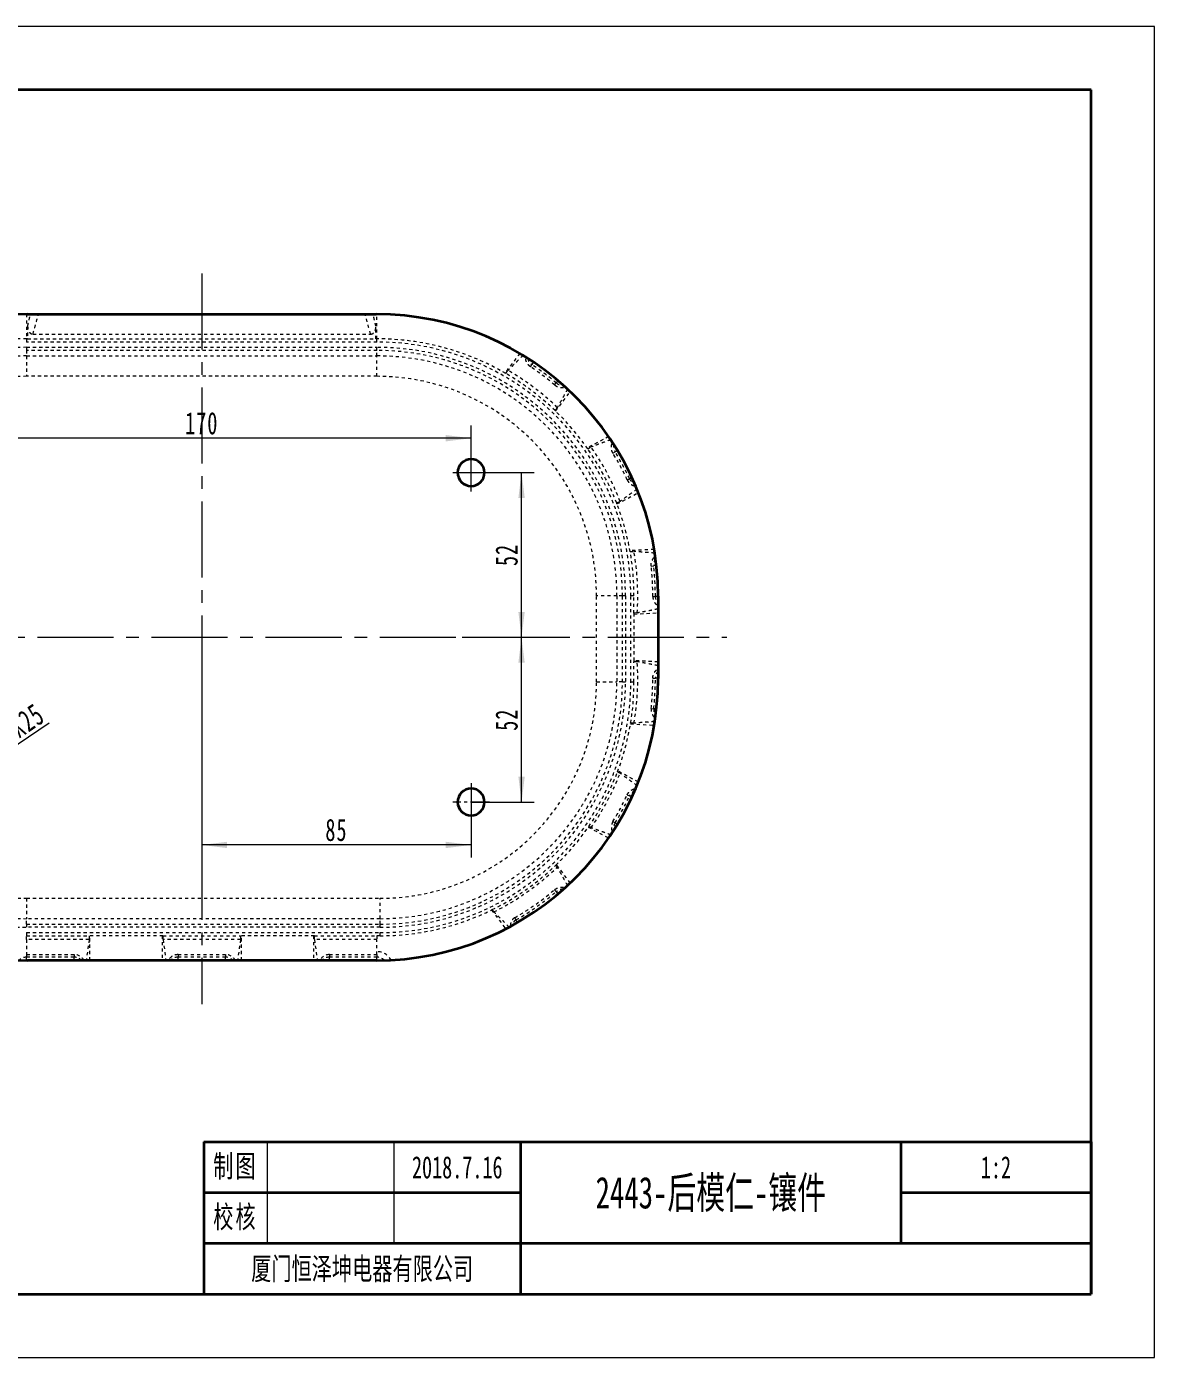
# Model space of a CAD drawing. Header units: millimetres. Extents: x -297 to 297, y -210 to 210.
# Drawn here: x -58.9 to 297, y -210 to 210 of the extents above; entities that cross this region are included whole.
import ezdxf
from ezdxf.enums import TextEntityAlignment as Align

# ---------------------------------------------------------------- set-up
doc = ezdxf.new("R2010")
doc.units = ezdxf.units.MM
doc.linetypes.add('点画线', pattern=[18, 12, -2, 2, -2])
doc.linetypes.add('虚线', pattern=[2, 1, -1])
doc.layers.get('0').update_dxf_attribs({"lineweight": 18})
for name, color, linetype, lineweight in [('中心线层', 1, '点画线', 18), ('尺寸线层', 3, 'Continuous', 18), ('粗实线层', 7, 'Continuous', 35), ('细实线层', 7, 'Continuous', 18), ('虚线层', 6, '虚线', 18)]:
    doc.layers.add(name, color=color, linetype=linetype, lineweight=lineweight)
doc.styles.add('标准', font='', dxfattribs={"width": 0.667})
doc.styles.get('标准').set_extended_font_data('宋体')
doc.dimstyles.new('标准', dxfattribs={"dimscale": 2, "dimtxt": 3.5, "dimasz": 4, "dimexe": 2, "dimexo": 0, "dimtad": 1, "dimdsep": 46, "dimtxsty": '标准', "dimblk": '_CAXARROW', "dimcen": 0, "dimdle": 6, "dimazin": 2, "dimtfac": 0.707107, "dimtdec": 3, "dimtmove": 2, "dimatfit": 3, "dimfxl": 1, "dimfrac": 2, "dimtolj": 1, "dimarcsym": 1})

# ---------------------------------------------------------------- blocks, each defined once
blk = doc.blocks.new('$CAXA_FRAME_13B17AC1$')
at = {"layer": '粗实线层'}
for p, q in [((138.5, 95), (-138.5, 95)), ((138.5, -95), (138.5, 95)), ((-138.5, -95), (138.5, -95))]:
    blk.add_line(p, q, dxfattribs=at)
at = {"layer": '细实线层'}
for p, q in [((148.5, 105), (-148.5, 105)), ((148.5, -105), (148.5, 105)), ((-148.5, -105), (148.5, -105))]:
    blk.add_line(p, q, dxfattribs=at)
blk = doc.blocks.new('$CAXA_TITLE_151E506F$')
at = {"layer": '粗实线层'}
for p, q in [((-140, 24), (-140, 0)), ((-140, 24), (0, 24)), ((-90, 24), (-90, 0)), ((-30, 24), (-30, 8)), ((0, 24), (0, 0)), ((0, 24), (0, 8)), ((-140, 16), (-90, 16)), ((-30, 16), (0, 16)), ((-140, 8), (0, 8)), ((-140, 0), (0, 0))]:
    blk.add_line(p, q, dxfattribs=at)
at = {"layer": '细实线层'}
for p, q in [((-130, 24), (-130, 8)), ((-110, 24), (-110, 8))]:
    blk.add_line(p, q, dxfattribs=at)
at = {"layer": '尺寸线层', "char_height": 3.5, "width": 18, "attachment_point": 5, "line_spacing_factor": 0.963108, "style": '标准'}
for s, insert in [('\\T1.1;制图', (-135, 20)), ('\\T1.1;校核', (-135, 12))]:
    blk.add_mtext(s, dxfattribs=dict(at, insert=insert))
at = {"layer": '尺寸线层', "style": '标准', "width": 0.667}
for tag, height, p in [('制图签名', 3.63, (-120, 20)), ('制图日期', 3.63, (-100, 20)), ('图纸比例', 3.63, (-15, 20)), ('图纸名称', 5.19, (-60, 16)), ('校核签名', 3.63, (-120, 12)), ('校核日期', 3.63, (-100, 12)), ('重量', 3.63, (-15, 12)), ('院校名称', 3.63, (-115, 4)), ('图纸编号', 3.63, (-45, 4))]:
    blk.add_attdef(tag, text='', height=height, dxfattribs=at).set_placement(p, align=Align.MIDDLE_CENTER)
blk = doc.blocks.new('*X5')
at = {"layer": '尺寸线层', "lineweight": 18}
for points in [[(-3.63, -48.27), (4.37, -49.27), (4.37, -47.27)], [(81.37, -48.27), (73.37, -49.27), (73.37, -47.27)]]:
    blk.add_hatch(color=0, dxfattribs=at).paths.add_polyline_path(points, flags=0)
at = {"layer": '尺寸线层', "color": 0, "lineweight": 18}
for p, q in [((-3.63, 17.26), (-3.63, -52.27)), ((81.37, -34.74), (81.37, -52.27)), ((81.37, -48.27), (-3.63, -48.27))]:
    blk.add_line(p, q, dxfattribs=at)
at = {"layer": '尺寸线层', "color": 0, "lineweight": 18, "insert": (38.87, -43.57), "char_height": 7, "width": 14, "attachment_point": 5, "line_spacing_factor": 1.15057, "style": '标准'}
blk.add_mtext('\\T1.1;85', dxfattribs=at)
blk = doc.blocks.new('_CAXARROW')
blk.add_hatch(color=0).paths.add_polyline_path([(0, 0), (-1, 0.125), (-1, -0.125)], flags=0)
blk = doc.blocks.new('*X6')
at = {"layer": '尺寸线层', "lineweight": 18}
for points in [[(97.29, 17.26), (96.29, 9.26), (98.29, 9.26)], [(97.29, -34.74), (96.29, -26.74), (98.29, -26.74)]]:
    blk.add_hatch(color=0, dxfattribs=at).paths.add_polyline_path(points, flags=0)
at = {"layer": '尺寸线层', "color": 0, "lineweight": 18}
for p, q in [((81.37, 17.26), (101.29, 17.26)), ((97.29, -34.74), (97.29, 17.26)), ((81.37, -34.74), (101.29, -34.74))]:
    blk.add_line(p, q, dxfattribs=at)
at = {"layer": '尺寸线层', "color": 0, "lineweight": 18, "insert": (92.6, -8.74), "char_height": 7, "width": 14, "attachment_point": 5, "rotation": 90, "line_spacing_factor": 1.15057, "style": '标准'}
blk.add_mtext('\\T1.1;52', dxfattribs=at)
blk = doc.blocks.new('*X7')
at = {"layer": '尺寸线层', "lineweight": 18}
for points in [[(97.29, 69.26), (96.29, 61.26), (98.29, 61.26)], [(97.29, 17.26), (96.29, 25.26), (98.29, 25.26)]]:
    blk.add_hatch(color=0, dxfattribs=at).paths.add_polyline_path(points, flags=0)
at = {"layer": '尺寸线层', "color": 0, "lineweight": 18}
for p, q in [((81.37, 69.26), (101.29, 69.26)), ((97.29, 17.26), (97.29, 69.26)), ((78.59, 17.26), (101.29, 17.26))]:
    blk.add_line(p, q, dxfattribs=at)
at = {"layer": '尺寸线层', "color": 0, "lineweight": 18, "insert": (92.6, 43.26), "char_height": 7, "width": 14, "attachment_point": 5, "rotation": 90, "line_spacing_factor": 1.15057, "style": '标准'}
blk.add_mtext('\\T1.1;52', dxfattribs=at)
blk = doc.blocks.new('*X8')
at = {"layer": '尺寸线层', "lineweight": 18}
for points in [[(-88.63, 80.09), (-80.63, 79.09), (-80.63, 81.09)], [(81.37, 80.09), (73.37, 79.09), (73.37, 81.09)]]:
    blk.add_hatch(color=0, dxfattribs=at).paths.add_polyline_path(points, flags=0)
at = {"layer": '尺寸线层', "color": 0, "lineweight": 18}
for p, q in [((-88.63, 69.26), (-88.63, 84.09)), ((81.37, 69.26), (81.37, 84.09)), ((81.37, 80.09), (-88.63, 80.09))]:
    blk.add_line(p, q, dxfattribs=at)
at = {"layer": '尺寸线层', "color": 0, "lineweight": 18, "insert": (-3.63, 84.79), "char_height": 7, "width": 19.0703, "attachment_point": 5, "line_spacing_factor": 1.15057, "style": '标准'}
blk.add_mtext('\\T1.1;170', dxfattribs=at)
blk = doc.blocks.new('*X10')
at = {"layer": '尺寸线层', "lineweight": 18}
for points in [[(-85.11, -32.36), (-77.91, -28.72), (-79.03, -27.06)], [(-92.16, -37.11), (-98.23, -42.41), (-99.35, -40.76)]]:
    blk.add_hatch(color=0, dxfattribs=at).paths.add_polyline_path(points, flags=0)
at = {"layer": '尺寸线层', "color": 0, "lineweight": 18}
blk.add_line((-51.74, -9.87), (-102.11, -43.82), dxfattribs=at)
at = {"layer": '尺寸线层', "color": 0, "lineweight": 18, "insert": (-66.07, -13.87), "char_height": 7, "width": 56.4741, "attachment_point": 5, "rotation": 33.9857, "line_spacing_factor": 1.15057, "style": '标准'}
blk.add_mtext('\\T1.1;4-M10X25', dxfattribs=at)

msp = doc.modelspace()

# ---------------------------------------------------------------- linework, layer by layer
at = {"layer": '中心线层', "lineweight": 18, "ltscale": 2}
for p, q in [((-3.631, 132.122), (-3.631, -98.481)), ((-163.467, 17.262), (162.046, 17.262))]:
    msp.add_line(p, q, dxfattribs=at)
at = {"layer": '中心线层', "lineweight": 18, "ltscale": 0.5}
for p, q in [((81.369, 63.307), (81.369, 74.895)), ((75.575, 69.262), (87.163, 69.262)), ((81.369, -28.783), (81.369, -40.371)), ((87.163, -34.738), (75.575, -34.738))]:
    msp.add_line(p, q, dxfattribs=at)
at = {"layer": '粗实线层'}
for p, q in [((-58.631, 119.262), (51.369, 119.262)), ((77.119, 69.262), (77.119, 69.262)), ((140.369, 30.262), (140.369, 4.262)), ((77.119, -34.738), (77.119, -34.738)), ((85.619, -34.738), (85.619, -34.738)), ((51.369, -84.738), (-58.631, -84.738))]:
    msp.add_line(p, q, dxfattribs=at)
for centre, radius, start, end in [((-58.631, 30.262), 89, 90, 180), ((51.369, 30.262), 89, 0, 90), ((81.369, 69.262), 4.25, 0, 180), ((81.369, 69.262), 4.25, 180, 0), ((-58.631, 4.262), 89, 180, 270), ((51.369, 4.262), 89, 270, 360), ((81.369, -34.738), 4.25, 0, 180), ((81.369, -34.738), 4.25, 180, 0)]:
    msp.add_arc(centre, radius, start, end, dxfattribs=at)
at = {"layer": '虚线层'}
for p, q in [((-58.906, 119.261), (-58.906, 111.455)), ((51.644, 111.455), (51.644, 119.261)), ((-58.585, 115.43), (-58.585, 111.425)), ((51.322, 111.425), (51.322, 115.43)), ((-58.906, 111.455), (-58.906, 110.45)), ((51.644, 110.45), (-58.906, 110.45)), ((-58.585, 111.425), (51.322, 111.425)), ((-56.905, 112.955), (49.644, 112.955)), ((51.644, 110.45), (51.644, 111.455)), ((-58.906, 108.78), (51.644, 108.78)), ((-58.906, 108.78), (-58.906, 107.791)), ((-58.906, 107.791), (-58.906, 106.062)), ((51.644, 107.791), (-58.906, 107.791)), ((-58.906, 106.062), (51.644, 106.062)), ((-58.906, 106.062), (-58.906, 99.628)), ((51.644, 107.791), (51.644, 108.78)), ((51.644, 106.062), (51.644, 107.791)), ((51.644, 99.628), (51.644, 106.062)), ((96.716, 106.843), (92.067, 100.666)), ((92.3, 100.531), (93.028, 101.497)), ((100.103, 102.658), (100.554, 103.331)), ((101.065, 104.094), (100.554, 103.331)), ((51.644, 99.628), (-58.906, 99.628)), ((107.736, 96.913), (108.259, 97.533)), ((108.838, 98.22), (108.259, 97.533)), ((108.047, 88.64), (112.671, 94.783)), ((108.579, 89.793), (107.852, 88.826)), ((124.77, 80.594), (118.007, 76.993)), ((118.161, 76.771), (119.228, 77.34)), ((126.131, 75.401), (126.824, 75.821)), ((127.558, 76.265), (126.824, 75.821)), ((85.619, 69.262), (85.619, 69.262)), ((130.621, 66.968), (131.357, 67.309)), ((132.127, 67.667), (131.357, 67.309)), ((128.376, 60.159), (127.309, 59.591)), ((127.406, 59.339), (134.155, 62.933)), ((139.143, 44.979), (131.511, 44.574)), ((131.557, 44.308), (132.765, 44.372)), ((138.201, 39.698), (139.007, 39.786)), ((139.848, 39.877), (139.007, 39.786)), ((120.945, 3.192), (120.945, 30.327)), ((127.379, 30.327), (120.945, 30.327)), ((129.108, 30.327), (127.379, 30.327)), ((127.379, 30.327), (127.379, 3.192)), ((129.108, 3.192), (129.108, 30.327)), ((130.097, 30.327), (129.108, 30.327)), ((130.097, 30.327), (130.097, 3.192)), ((131.766, 3.192), (131.766, 30.327)), ((132.771, 30.327), (131.766, 30.327)), ((132.771, 24.877), (132.771, 30.327)), ((138.707, 30.158), (139.518, 30.156)), ((140.369, 30.155), (139.518, 30.156)), ((132.771, 24.613), (140.369, 25.016)), ((133.795, 24.935), (132.771, 24.881)), ((132.771, 24.877), (132.771, 9.647)), ((140.369, 9.508), (132.771, 9.911)), ((132.771, 3.192), (132.771, 9.647)), ((132.771, 9.642), (133.795, 9.588)), ((138.707, 4.366), (139.518, 4.367)), ((140.369, 4.369), (139.518, 4.367)), ((120.945, 3.192), (127.379, 3.192)), ((129.108, 3.192), (127.379, 3.192)), ((129.108, 3.192), (130.097, 3.192)), ((131.766, 3.192), (132.771, 3.192)), ((138.201, -5.175), (139.007, -5.262)), ((139.848, -5.353), (139.007, -5.262)), ((131.668, -10.059), (139.143, -10.455)), ((132.765, -9.849), (131.712, -9.793)), ((134.155, -28.409), (127.665, -24.953)), ((127.569, -25.206), (128.376, -25.635)), ((130.621, -32.445), (131.357, -32.786)), ((132.127, -33.143), (131.357, -32.786)), ((126.131, -40.878), (126.824, -41.297)), ((127.558, -41.741), (126.824, -41.297)), ((118.358, -42.656), (124.77, -46.07)), ((119.228, -42.816), (118.511, -42.434)), ((112.671, -60.26), (108.299, -54.451)), ((108.104, -54.638), (108.579, -55.269)), ((107.736, -62.389), (108.259, -63.009)), ((-58.906, -65.105), (52.649, -65.105)), ((-58.906, -65.105), (-58.906, -71.538)), ((52.649, -71.538), (52.649, -65.105)), ((108.838, -63.696), (108.259, -63.009)), ((87.811, -68.803), (92.3, -74.767)), ((88.581, -69.38), (88.056, -68.682)), ((95.117, -71.236), (95.522, -71.939)), ((-58.906, -73.267), (-58.906, -71.538)), ((52.649, -71.538), (-58.906, -71.538)), ((-58.906, -73.267), (52.649, -73.267)), ((-58.906, -73.267), (-58.906, -74.257)), ((52.649, -74.257), (-58.906, -74.257)), ((52.649, -73.267), (52.649, -71.538)), ((52.649, -74.257), (52.649, -73.267)), ((95.987, -72.746), (95.522, -71.939)), ((-58.906, -75.926), (-58.906, -76.931)), ((-58.906, -75.926), (52.649, -75.926)), ((-58.906, -76.93), (-39.17, -76.93)), ((-58.906, -78.131), (-58.906, -76.931)), ((-58.906, -78.131), (-58.906, -82.867)), ((-39.174, -78.131), (-58.906, -78.131)), ((-39.174, -78.131), (-40.106, -84.738)), ((-39.174, -76.931), (-39.174, -78.131)), ((-38.906, -84.738), (-38.906, -76.931)), ((-16.131, -76.931), (-16.131, -84.738)), ((-15.867, -76.93), (8.605, -76.93)), ((-15.863, -78.131), (-15.863, -76.931)), ((-15.863, -78.131), (-14.932, -84.738)), ((8.601, -78.131), (-15.863, -78.131)), ((8.601, -78.131), (7.669, -84.738)), ((8.601, -76.931), (8.601, -78.131)), ((8.869, -84.738), (8.869, -76.931)), ((31.644, -76.931), (31.644, -84.738)), ((31.908, -76.93), (51.644, -76.93)), ((31.912, -78.131), (31.912, -76.931)), ((31.912, -78.131), (32.843, -84.738)), ((51.644, -78.131), (31.912, -78.131)), ((51.644, -76.931), (51.644, -78.131)), ((51.644, -82.867), (51.644, -78.131)), ((52.649, -76.931), (52.649, -75.926)), ((-58.906, -82.867), (-43.906, -82.867)), ((-58.906, -82.867), (-58.906, -83.677)), ((-43.906, -83.677), (-58.906, -83.677)), ((-58.906, -84.738), (-58.906, -83.677)), ((-43.906, -82.867), (-43.906, -83.677)), ((-43.906, -84.738), (-43.906, -83.677)), ((-11.131, -82.867), (3.869, -82.867)), ((-11.131, -82.867), (-11.131, -83.677)), ((3.869, -83.677), (-11.131, -83.677)), ((-11.131, -84.738), (-11.131, -83.677)), ((3.869, -82.867), (3.869, -83.677)), ((3.869, -84.738), (3.869, -83.677)), ((36.644, -82.867), (51.644, -82.867)), ((36.644, -82.867), (36.644, -83.677)), ((36.644, -84.738), (36.644, -83.677)), ((51.644, -83.677), (36.644, -83.677)), ((51.644, -82.867), (51.644, -83.677)), ((51.644, -84.738), (51.644, -83.677))]:
    msp.add_line(p, q, dxfattribs=at)
for centre, radius, start, end in [((-58.906, 30.327), 81.128, 90, 120.07321), ((51.644, 30.327), 81.128, 59.92679, 90), ((51.644, 30.327), 80.123, 0, 90), ((-58.906, 30.327), 78.454, 90, 180), ((-58.906, 30.327), 75.735, 90, 180), ((51.644, 30.327), 78.454, 0, 90), ((51.644, 30.327), 77.464, 0, 90), ((51.644, 30.327), 75.735, 0, 90), ((102.365, 106.034), 3.254, 192.63782, 236.17936), ((51.644, 30.327), 82.328, 46.24522, 59.82295), ((51.644, 30.327), 87.064, 49.8888, 56.17936), ((51.644, 30.327), 87.874, 49.8888, 56.17936), ((-58.906, 30.327), 69.302, 90, 180), ((51.644, 30.327), 69.302, 0, 90), ((51.644, 30.327), 81.127, 46.14137, 59.92679), ((110.355, 100.021), 3.254, 229.8888, 272.70832), ((51.644, 30.327), 81.128, 34.92679, 46.14137), ((51.644, 30.327), 81.127, 21.14137, 34.92679), ((51.644, 30.327), 82.328, 21.24522, 34.82295), ((129.608, 77.505), 3.254, 169.26616, 211.17936), ((51.644, 30.327), 87.874, 24.8888, 31.17936), ((51.644, 30.327), 87.064, 24.8888, 31.17936), ((134.308, 68.679), 3.254, 204.8888, 246.50961), ((51.644, 30.327), 81.128, 9.92679, 21.14137), ((51.644, 30.327), 81.127, 0, 9.92679), ((51.644, 30.327), 82.328, 356.24522, 9.82295), ((142.242, 40.136), 3.254, 144.63713, 186.17936), ((51.644, 30.327), 87.064, 359.8888, 6.17936), ((51.644, 30.327), 87.874, 359.8888, 6.17936), ((142.771, 30.15), 3.254, 179.8888, 222.40031), ((51.644, 4.197), 82.328, 350.17705, 3.75478), ((51.644, 4.197), 87.064, 353.82064, 0.1112), ((51.644, 4.197), 87.874, 353.82064, 0.1112), ((142.771, 4.374), 3.254, 137.59969, 180.1112), ((-58.906, 4.197), 78.454, 180, 270), ((-58.906, 4.197), 75.735, 180, 270), ((-58.906, 4.197), 69.302, 180, 270), ((52.649, 3.192), 76.459, 270, 0), ((52.649, 3.192), 77.449, 270, 360), ((52.649, 3.192), 68.297, 270, 360), ((52.649, 3.192), 74.73, 270, 360), ((52.649, 3.192), 79.118, 270, 0), ((52.649, 3.192), 80.122, 350.67055, 0), ((142.242, -5.612), 3.254, 173.82064, 215.36287), ((52.649, 3.192), 80.123, 339.2444, 350.67055), ((52.649, 3.192), 80.122, 325.28502, 339.2444), ((51.644, 4.197), 82.328, 325.17705, 338.75478), ((51.644, 4.197), 87.064, 328.82064, 335.1112), ((51.644, 4.197), 87.874, 328.82064, 335.1112), ((134.308, -34.155), 3.254, 113.49039, 155.1112), ((129.608, -42.982), 3.254, 148.82064, 190.73384), ((52.649, 3.192), 80.123, 313.80242, 325.28502), ((52.649, 3.192), 80.122, 296.22318, 313.80242), ((51.644, 4.197), 82.328, 296.65767, 313.75478), ((51.644, 4.197), 87.064, 299.95555, 310.1112), ((110.355, -65.497), 3.254, 87.29168, 130.1112), ((51.644, 4.197), 87.874, 299.95555, 310.1112), ((52.649, 3.192), 80.123, 270, 296.22318), ((96.647, -73.891), 2.254, 119.95555, 173.59821), ((-58.906, -86.931), 3.254, 90, 136.68425), ((-43.906, -86.931), 3.254, 42.37349, 90), ((-11.131, -86.931), 3.254, 90, 137.62651), ((3.869, -86.931), 3.254, 42.37349, 90), ((36.644, -86.931), 3.254, 90, 137.62651), ((51.644, -86.931), 5, 27.61041, 90), ((51.644, -86.931), 3.254, 43.31575, 90)]:
    msp.add_arc(centre, radius, start, end, dxfattribs=at)
for centre, major_axis, ratio, start_param, end_param in [((-58.649, 110.45), (0, 1.005), 0.2679492, 6.0412247, 6.263628), ((51.387, 110.45), (0, 1.005), 0.2679492, 0.0195573, 0.2419606), ((51.707, 30.351), (-29.121, 75.685), 0.9995798, 4.71079, 4.7140679), ((51.53, 30.307), (80.005, 14.132), 0.9992898, 6.281611, 6.2848852), ((-43.906, -86.429), (0, 3.562), 0.9900059, 5.206907, 6.2831853), ((-11.131, -86.429), (0, 3.562), 0.9900059, 0, 1.0762783), ((3.869, -86.429), (0, 3.562), 0.9900059, 5.206907, 6.2831853), ((36.644, -86.429), (0, 3.562), 0.9900059, 0, 1.0762783)]:
    msp.add_ellipse(centre, major_axis=major_axis, ratio=ratio, start_param=start_param, end_param=end_param, dxfattribs=at)
for points in [[(-58.585, 115.43), (-58.437, 116.077), (-58.142, 117.363), (-57.852, 118.631), (-57.709, 119.262)], [(-56.905, 112.955), (-56.607, 114.031), (-56.025, 116.159), (-55.443, 118.236), (-55.154, 119.262)], [(49.644, 112.955), (49.346, 114.031), (48.762, 116.159), (48.18, 118.236), (47.891, 119.262)], [(51.322, 115.43), (51.174, 116.077), (50.88, 117.363), (50.59, 118.631), (50.446, 119.262)], [(97.733, 106.231), (97.201, 105.696), (96.142, 104.631), (94.573, 103.053), (93.541, 102.014), (93.028, 101.497)], [(111.808, 95.592), (111.443, 94.936), (110.717, 93.631), (109.641, 91.698), (108.932, 90.425), (108.579, 89.793)], [(125.429, 79.618), (124.728, 79.36), (123.333, 78.848), (121.266, 78.089), (119.905, 77.588), (119.228, 77.34)], [(133.716, 64.024), (133.112, 63.587), (131.911, 62.717), (130.131, 61.429), (128.959, 60.581), (128.376, 60.159)], [(139.33, 43.818), (138.587, 43.881), (137.111, 44.006), (134.922, 44.191), (133.481, 44.312), (132.765, 44.372)], [(140.369, 26.201), (139.625, 26.057), (138.146, 25.773), (135.955, 25.351), (134.512, 25.073), (133.795, 24.935)], [(140.369, 8.323), (139.625, 8.466), (138.146, 8.751), (135.955, 9.173), (134.512, 9.45), (133.795, 9.588)], [(139.33, -9.294), (138.587, -9.357), (137.111, -9.482), (134.922, -9.667), (133.481, -9.788), (132.765, -9.849)], [(133.716, -29.5), (133.112, -29.063), (131.911, -28.193), (130.131, -26.905), (128.959, -26.057), (128.376, -25.635)], [(125.429, -45.094), (124.728, -44.837), (123.333, -44.324), (121.266, -43.565), (119.905, -43.065), (119.228, -42.816)], [(111.808, -61.069), (111.443, -60.412), (110.717, -59.108), (109.641, -57.175), (108.932, -55.902), (108.579, -55.269)], [(93.36, -74.209), (92.818, -73.661), (91.74, -72.573), (90.147, -70.964), (89.1, -69.905), (88.581, -69.38)], [(-15.867, -76.931), (-23.635, -76.931), (-31.403, -76.931), (-39.17, -76.931)], [(31.908, -76.931), (24.14, -76.931), (16.372, -76.931), (8.605, -76.931)]]:
    msp.add_open_spline(points, degree=3, dxfattribs=at)
for points, knots in [([(-58.585, 115.43), (-58.585, 115.291), (-58.578, 115.153), (-58.552, 114.88), (-58.532, 114.744), (-58.475, 114.476), (-58.44, 114.343), (-58.382, 114.179), (-58.37, 114.146), (-58.345, 114.081), (-58.331, 114.049), (-58.29, 113.954), (-58.259, 113.892), (-58.193, 113.77), (-58.158, 113.71), (-58.099, 113.624), (-58.079, 113.595), (-58.037, 113.539), (-58.015, 113.512), (-57.948, 113.433), (-57.901, 113.382), (-57.799, 113.288), (-57.746, 113.244), (-57.674, 113.194), (-57.66, 113.184), (-57.63, 113.165), (-57.586, 113.137), (-57.54, 113.112), (-57.448, 113.065), (-57.383, 113.039), (-57.284, 113.007), (-57.25, 112.998), (-57.182, 112.982), (-57.147, 112.975), (-57.044, 112.959), (-56.975, 112.954), (-56.905, 112.955)], [0, 0, 0, 0, 0.4155914, 0.4155914, 0.8311828, 0.8311828, 1.2467742, 1.2467742, 1.3506721, 1.3506721, 1.4545699, 1.4545699, 1.6623656, 1.6623656, 1.8701613, 1.8701613, 1.9740592, 1.9740592, 2.077957, 2.077957, 2.2857527, 2.2857527, 2.4935484, 2.4935484, 2.5454974, 2.5454974, 2.5974463, 2.7013441, 2.7013441, 2.9091398, 2.9091398, 3.0130377, 3.0130377, 3.1169355, 3.1169355, 3.3247313, 3.3247313, 3.3247313, 3.3247313]), ([(49.644, 112.955), (49.714, 112.954), (49.783, 112.96), (49.919, 112.98), (49.987, 112.996), (50.086, 113.028), (50.119, 113.04), (50.184, 113.066), (50.215, 113.08), (50.308, 113.127), (50.367, 113.163), (50.453, 113.223), (50.48, 113.244), (50.535, 113.288), (50.561, 113.311), (50.637, 113.381), (50.685, 113.432), (50.774, 113.537), (50.815, 113.592), (50.874, 113.679), (50.892, 113.708), (50.928, 113.768), (50.946, 113.798), (50.995, 113.889), (51.026, 113.951), (51.081, 114.077), (51.106, 114.141), (51.152, 114.271), (51.172, 114.337), (51.2, 114.437), (51.209, 114.471), (51.225, 114.538), (51.233, 114.572), (51.269, 114.742), (51.289, 114.878), (51.316, 115.153), (51.322, 115.291), (51.322, 115.43)], [0, 0, 0, 0, 0.2076924, 0.2076924, 0.4153847, 0.4153847, 0.5192309, 0.5192309, 0.6230771, 0.6230771, 0.8307694, 0.8307694, 0.9346156, 0.9346156, 1.0384618, 1.0384618, 1.2461542, 1.2461542, 1.4538465, 1.4538465, 1.5576927, 1.5576927, 1.6615389, 1.6615389, 1.8692313, 1.8692313, 2.0769236, 2.0769236, 2.284616, 2.284616, 2.3884622, 2.3884622, 2.4923083, 2.4923083, 2.9076931, 2.9076931, 3.3230778, 3.3230778, 3.3230778, 3.3230778]), ([(-58.644, 111.454), (-58.647, 111.454), (-58.654, 111.454), (-58.664, 111.454), (-58.674, 111.454), (-58.686, 111.454), (-58.698, 111.454), (-58.715, 111.454), (-58.733, 111.454), (-58.752, 111.454), (-58.766, 111.455), (-58.778, 111.455), (-58.791, 111.455), (-58.807, 111.455), (-58.824, 111.455), (-58.843, 111.455), (-58.863, 111.455), (-58.885, 111.455), (-58.899, 111.455), (-58.906, 111.455)], [0, 0, 0, 0, 0.00921754, 0.019216, 0.02999894, 0.04156921, 0.0539291, 0.0670805, 0.09048705, 0.10914423, 0.12305256, 0.13221331, 0.14605508, 0.16156187, 0.17873885, 0.19758978, 0.21915152, 0.24071356, 0.26227589, 0.26227589, 0.26227589, 0.26227589]), ([(51.644, 111.455), (51.633, 111.455), (51.611, 111.455), (51.586, 111.455), (51.566, 111.455), (51.553, 111.455), (51.54, 111.455), (51.527, 111.455), (51.511, 111.455), (51.484, 111.454), (51.456, 111.454), (51.43, 111.454), (51.412, 111.454), (51.396, 111.454), (51.386, 111.454), (51.381, 111.454)], [0, 0, 0, 0, 0.03231842, 0.06469179, 0.0777615, 0.09083118, 0.10390431, 0.11698439, 0.13007491, 0.15314464, 0.19520362, 0.21462427, 0.23227112, 0.2481516, 0.26227589, 0.26227589, 0.26227589, 0.26227589]), ([(100.103, 102.658), (99.973, 102.745), (99.85, 102.84), (99.619, 103.044), (99.511, 103.153), (99.385, 103.299), (99.36, 103.329), (99.312, 103.389), (99.288, 103.419), (99.219, 103.511), (99.175, 103.573), (99.05, 103.763), (98.976, 103.894), (98.878, 104.096), (98.847, 104.164), (98.805, 104.268), (98.791, 104.303), (98.765, 104.372), (98.753, 104.407), (98.694, 104.582), (98.656, 104.723), (98.613, 104.936), (98.6, 105.007), (98.58, 105.149), (98.572, 105.221), (98.555, 105.436), (98.553, 105.579), (98.558, 105.721)], [0, 0, 0, 0, 0.448036, 0.448036, 0.896072, 0.896072, 1.008081, 1.008081, 1.12009, 1.12009, 1.3441081, 1.3441081, 1.7921441, 1.7921441, 2.0161621, 2.0161621, 2.1281711, 2.1281711, 2.2401801, 2.2401801, 2.6882161, 2.6882161, 2.9122341, 2.9122341, 3.1362521, 3.1362521, 3.5842881, 3.5842881, 3.5842881, 3.5842881]), ([(107.736, 96.913), (107.855, 96.813), (107.979, 96.722), (108.236, 96.558), (108.369, 96.485), (108.542, 96.405), (108.577, 96.389), (108.647, 96.359), (108.682, 96.345), (108.789, 96.304), (108.86, 96.279), (109.074, 96.211), (109.219, 96.176), (109.437, 96.136), (109.51, 96.126), (109.621, 96.113), (109.658, 96.109), (109.731, 96.103), (109.768, 96.101), (109.95, 96.091), (110.095, 96.093), (110.38, 96.113), (110.522, 96.132), (110.697, 96.166), (110.731, 96.174), (110.801, 96.189), (110.904, 96.214), (111.006, 96.244), (111.073, 96.265)], [0, 0, 0, 0, 0.4434496, 0.4434496, 0.8868992, 0.8868992, 0.9977616, 0.9977616, 1.108624, 1.108624, 1.3303488, 1.3303488, 1.7737984, 1.7737984, 1.9955232, 1.9955232, 2.1063856, 2.1063856, 2.217248, 2.217248, 2.6606977, 2.6606977, 3.1041473, 3.1041473, 3.2150097, 3.2150097, 3.3258721, 3.5475969, 3.5475969, 3.5475969, 3.5475969]), ([(126.131, 75.401), (126.052, 75.532), (125.982, 75.667), (125.861, 75.943), (125.81, 76.084), (125.757, 76.265), (125.747, 76.302), (125.729, 76.375), (125.72, 76.411), (125.695, 76.522), (125.682, 76.595), (125.648, 76.815), (125.634, 76.961), (125.628, 77.181), (125.629, 77.254), (125.632, 77.364), (125.634, 77.4), (125.639, 77.473), (125.642, 77.509), (125.66, 77.689), (125.682, 77.83), (125.744, 78.107), (125.783, 78.243), (125.841, 78.409), (125.853, 78.442), (125.879, 78.508), (125.918, 78.605), (125.961, 78.7), (125.992, 78.763)], [0, 0, 0, 0, 0.4386061, 0.4386061, 0.8772122, 0.8772122, 0.9868637, 0.9868637, 1.0965152, 1.0965152, 1.3158183, 1.3158183, 1.7544244, 1.7544244, 1.9737274, 1.9737274, 2.0833789, 2.0833789, 2.1930305, 2.1930305, 2.6316366, 2.6316366, 3.0702427, 3.0702427, 3.1798942, 3.1798942, 3.2895457, 3.5088487, 3.5088487, 3.5088487, 3.5088487]), ([(130.621, 66.968), (130.686, 66.83), (130.758, 66.697), (130.919, 66.444), (131.007, 66.323), (131.127, 66.179), (131.151, 66.151), (131.201, 66.095), (131.227, 66.067), (131.304, 65.985), (131.357, 65.933), (131.519, 65.782), (131.633, 65.69), (131.811, 65.562), (131.871, 65.522), (131.964, 65.464), (131.995, 65.445), (132.058, 65.408), (132.089, 65.391), (132.248, 65.305), (132.377, 65.244), (132.639, 65.141), (132.773, 65.097), (132.942, 65.052), (132.976, 65.044), (133.044, 65.028), (133.147, 65.006), (133.25, 64.988), (133.318, 64.978)], [0, 0, 0, 0, 0.4367698, 0.4367698, 0.8735396, 0.8735396, 0.9827321, 0.9827321, 1.0919246, 1.0919246, 1.3103095, 1.3103095, 1.7470793, 1.7470793, 1.9654642, 1.9654642, 2.0746567, 2.0746567, 2.1838491, 2.1838491, 2.6206189, 2.6206189, 3.0573888, 3.0573888, 3.1665812, 3.1665812, 3.2757737, 3.4941586, 3.4941586, 3.4941586, 3.4941586]), ([(138.201, 39.698), (138.185, 39.85), (138.179, 40.001), (138.186, 40.3), (138.199, 40.449), (138.227, 40.634), (138.233, 40.671), (138.247, 40.745), (138.254, 40.782), (138.279, 40.892), (138.297, 40.964), (138.358, 41.176), (138.408, 41.314), (138.494, 41.515), (138.525, 41.581), (138.574, 41.678), (138.591, 41.71), (138.626, 41.774), (138.643, 41.805), (138.734, 41.961), (138.814, 42.079), (138.985, 42.303), (139.076, 42.41), (139.198, 42.535), (139.223, 42.56), (139.273, 42.609), (139.349, 42.681), (139.428, 42.749), (139.482, 42.793)], [0, 0, 0, 0, 0.436354, 0.436354, 0.872708, 0.872708, 0.9817965, 0.9817965, 1.0908849, 1.0908849, 1.3090619, 1.3090619, 1.7454159, 1.7454159, 1.9635929, 1.9635929, 2.0726814, 2.0726814, 2.1817699, 2.1817699, 2.6181239, 2.6181239, 3.0544779, 3.0544779, 3.1635664, 3.1635664, 3.2726548, 3.4908318, 3.4908318, 3.4908318, 3.4908318]), ([(138.707, 30.158), (138.707, 30.002), (138.717, 29.848), (138.757, 29.545), (138.787, 29.395), (138.837, 29.21), (138.847, 29.173), (138.87, 29.1), (138.882, 29.064), (138.919, 28.955), (138.946, 28.884), (139.033, 28.676), (139.099, 28.542), (139.21, 28.349), (139.249, 28.285), (139.311, 28.193), (139.332, 28.162), (139.375, 28.102), (139.397, 28.072), (139.508, 27.926), (139.602, 27.816), (139.803, 27.61), (139.909, 27.514), (140.077, 27.379), (140.134, 27.336), (140.25, 27.254), (140.309, 27.215), (140.369, 27.178)], [0, 0, 0, 0, 0.4453844, 0.4453844, 0.8907688, 0.8907688, 1.0021149, 1.0021149, 1.113461, 1.113461, 1.3361531, 1.3361531, 1.7815375, 1.7815375, 2.0042297, 2.0042297, 2.1155758, 2.1155758, 2.2269219, 2.2269219, 2.6723063, 2.6723063, 3.1176907, 3.1176907, 3.3403829, 3.3403829, 3.5630751, 3.5630751, 3.5630751, 3.5630751]), ([(138.707, 4.366), (138.707, 4.522), (138.717, 4.675), (138.757, 4.979), (138.787, 5.129), (138.837, 5.313), (138.847, 5.35), (138.87, 5.424), (138.882, 5.46), (138.919, 5.568), (138.946, 5.639), (139.033, 5.848), (139.099, 5.982), (139.21, 6.175), (139.249, 6.238), (139.311, 6.331), (139.332, 6.362), (139.375, 6.422), (139.397, 6.452), (139.508, 6.598), (139.602, 6.708), (139.803, 6.914), (139.909, 7.01), (140.077, 7.144), (140.134, 7.187), (140.25, 7.269), (140.309, 7.309), (140.369, 7.346)], [0, 0, 0, 0, 0.4453844, 0.4453844, 0.8907688, 0.8907688, 1.0021149, 1.0021149, 1.113461, 1.113461, 1.3361531, 1.3361531, 1.7815375, 1.7815375, 2.0042297, 2.0042297, 2.1155758, 2.1155758, 2.2269219, 2.2269219, 2.6723063, 2.6723063, 3.1176907, 3.1176907, 3.3403829, 3.3403829, 3.5630751, 3.5630751, 3.5630751, 3.5630751]), ([(138.201, -5.175), (138.185, -5.326), (138.179, -5.477), (138.186, -5.777), (138.199, -5.926), (138.227, -6.111), (138.233, -6.148), (138.247, -6.221), (138.254, -6.258), (138.279, -6.368), (138.297, -6.44), (138.358, -6.653), (138.408, -6.79), (138.494, -6.991), (138.525, -7.057), (138.574, -7.154), (138.591, -7.187), (138.626, -7.25), (138.643, -7.282), (138.734, -7.437), (138.814, -7.555), (138.985, -7.78), (139.076, -7.886), (139.198, -8.012), (139.223, -8.036), (139.273, -8.085), (139.349, -8.157), (139.428, -8.225), (139.482, -8.269)], [0, 0, 0, 0, 0.436354, 0.436354, 0.872708, 0.872708, 0.9817965, 0.9817965, 1.0908849, 1.0908849, 1.3090619, 1.3090619, 1.7454159, 1.7454159, 1.9635929, 1.9635929, 2.0726814, 2.0726814, 2.1817699, 2.1817699, 2.6181239, 2.6181239, 3.0544779, 3.0544779, 3.1635664, 3.1635664, 3.2726548, 3.4908318, 3.4908318, 3.4908318, 3.4908318]), ([(130.621, -32.445), (130.686, -32.306), (130.758, -32.174), (130.919, -31.92), (131.007, -31.8), (131.127, -31.655), (131.151, -31.627), (131.201, -31.571), (131.227, -31.543), (131.304, -31.462), (131.357, -31.409), (131.519, -31.259), (131.633, -31.166), (131.811, -31.039), (131.871, -30.998), (131.964, -30.94), (131.995, -30.921), (132.058, -30.885), (132.089, -30.867), (132.248, -30.781), (132.377, -30.721), (132.639, -30.617), (132.773, -30.573), (132.942, -30.529), (132.976, -30.52), (133.044, -30.504), (133.147, -30.482), (133.25, -30.464), (133.318, -30.455)], [0, 0, 0, 0, 0.4367698, 0.4367698, 0.8735396, 0.8735396, 0.9827321, 0.9827321, 1.0919246, 1.0919246, 1.3103095, 1.3103095, 1.7470793, 1.7470793, 1.9654642, 1.9654642, 2.0746567, 2.0746567, 2.1838491, 2.1838491, 2.6206189, 2.6206189, 3.0573888, 3.0573888, 3.1665812, 3.1665812, 3.2757737, 3.4941586, 3.4941586, 3.4941586, 3.4941586]), ([(126.131, -40.878), (126.052, -41.009), (125.982, -41.143), (125.861, -41.419), (125.81, -41.561), (125.757, -41.741), (125.747, -41.778), (125.729, -41.851), (125.72, -41.888), (125.695, -41.998), (125.682, -42.071), (125.648, -42.291), (125.634, -42.438), (125.628, -42.657), (125.629, -42.73), (125.632, -42.84), (125.634, -42.877), (125.639, -42.949), (125.642, -42.986), (125.66, -43.166), (125.682, -43.307), (125.744, -43.583), (125.783, -43.719), (125.841, -43.885), (125.853, -43.918), (125.879, -43.984), (125.918, -44.081), (125.961, -44.177), (125.992, -44.239)], [0, 0, 0, 0, 0.4386061, 0.4386061, 0.8772122, 0.8772122, 0.9868637, 0.9868637, 1.0965152, 1.0965152, 1.3158183, 1.3158183, 1.7544244, 1.7544244, 1.9737274, 1.9737274, 2.0833789, 2.0833789, 2.1930305, 2.1930305, 2.6316366, 2.6316366, 3.0702427, 3.0702427, 3.1798942, 3.1798942, 3.2895457, 3.5088487, 3.5088487, 3.5088487, 3.5088487]), ([(107.736, -62.389), (107.855, -62.289), (107.979, -62.198), (108.236, -62.035), (108.369, -61.962), (108.542, -61.881), (108.577, -61.866), (108.647, -61.836), (108.682, -61.821), (108.789, -61.78), (108.86, -61.755), (109.074, -61.687), (109.219, -61.652), (109.437, -61.613), (109.51, -61.602), (109.621, -61.589), (109.658, -61.586), (109.731, -61.58), (109.768, -61.577), (109.95, -61.568), (110.095, -61.569), (110.38, -61.59), (110.522, -61.609), (110.697, -61.643), (110.731, -61.65), (110.801, -61.665), (110.904, -61.69), (111.006, -61.72), (111.073, -61.741)], [0, 0, 0, 0, 0.4434496, 0.4434496, 0.8868992, 0.8868992, 0.9977616, 0.9977616, 1.108624, 1.108624, 1.3303488, 1.3303488, 1.7737984, 1.7737984, 1.9955232, 1.9955232, 2.1063856, 2.1063856, 2.217248, 2.217248, 2.6606977, 2.6606977, 3.1041473, 3.1041473, 3.2150097, 3.2150097, 3.3258721, 3.5475969, 3.5475969, 3.5475969, 3.5475969]), ([(95.117, -71.236), (94.995, -71.307), (94.88, -71.386), (94.718, -71.517), (94.666, -71.563), (94.591, -71.635), (94.566, -71.659), (94.518, -71.709), (94.494, -71.735), (94.378, -71.865), (94.296, -71.973), (94.186, -72.144), (94.151, -72.202), (94.103, -72.291), (94.088, -72.321), (94.058, -72.382), (94.043, -72.412), (93.975, -72.565), (93.93, -72.689), (93.878, -72.878), (93.863, -72.941), (93.843, -73.037), (93.838, -73.069), (93.827, -73.133), (93.822, -73.165), (93.802, -73.326), (93.795, -73.453), (93.8, -73.706), (93.81, -73.831), (93.83, -73.956)], [0, 0, 0, 0, 0.3997969, 0.3997969, 0.5996954, 0.5996954, 0.6996446, 0.6996446, 0.7995938, 0.7995938, 1.1993907, 1.1993907, 1.3992892, 1.3992892, 1.4992384, 1.4992384, 1.5991876, 1.5991876, 1.9989846, 1.9989846, 2.198883, 2.198883, 2.2988322, 2.2988322, 2.3987815, 2.3987815, 2.7985784, 2.7985784, 3.1983753, 3.1983753, 3.1983753, 3.1983753]), ([(52.649, -76.931), (52.639, -76.931), (52.619, -76.931), (52.587, -76.931), (52.554, -76.931), (52.517, -76.931), (52.479, -76.931), (52.438, -76.931), (52.395, -76.931), (52.35, -76.931), (52.302, -76.931), (52.252, -76.931), (52.2, -76.931), (52.137, -76.931), (52.067, -76.931), (51.991, -76.931), (51.92, -76.931), (51.855, -76.931), (51.795, -76.93), (51.74, -76.93), (51.69, -76.93), (51.659, -76.93), (51.644, -76.93)], [0, 0, 0, 0, 0.0291168, 0.0605502, 0.0943015, 0.1303719, 0.1687622, 0.2094731, 0.2525052, 0.2978591, 0.3455352, 0.3955339, 0.4478556, 0.5025004, 0.5835801, 0.6594376, 0.7300739, 0.7954904, 0.8556887, 0.9106711, 0.9604403, 1.0050002, 1.0050002, 1.0050002, 1.0050002])]:
    msp.add_open_spline(points, degree=3, knots=knots, dxfattribs=at)

# ---------------------------------------------------------------- block references
at = {"layer": '粗实线层', "xscale": 2, "yscale": 2, "zscale": 2}
msp.add_blockref('$CAXA_FRAME_13B17AC1$', (0, 0), dxfattribs=at)
at = {"layer": '粗实线层'}
ref = msp.add_blockref('$CAXA_TITLE_151E506F$', (277, -190), dxfattribs=dict(at, xscale=2, yscale=2, zscale=2))
ref.add_attrib('院校名称', '厦门恒泽坤电器有限公司', dxfattribs={"layer": '尺寸线层', "height": 7, "style": '标准', "width": 0.667}).set_placement((47, -182), align=Align.MIDDLE_CENTER)
ref.add_attrib('图纸名称', '2443-后模仁-镶件', dxfattribs={"layer": '尺寸线层', "height": 10, "style": '标准', "width": 0.667}).set_placement((157, -158), align=Align.MIDDLE_CENTER)
ref.add_attrib('图纸比例', '1:2', dxfattribs={"layer": '尺寸线层', "height": 7, "style": '标准', "width": 0.667}).set_placement((247, -150), align=Align.MIDDLE_CENTER)
ref.add_attrib('制图日期', '2018.7.16', dxfattribs={"layer": '尺寸线层', "height": 7, "style": '标准', "width": 0.667}).set_placement((77, -150), align=Align.MIDDLE_CENTER)

# ---------------------------------------------------------------- dimensions: what is measured, and where the dimension line sits
at = {"layer": '尺寸线层', "lineweight": 18}
for base, p1, p2, picture, middle in [((-88.631, 80.094), (81.369, 69.262), (-88.631, 69.262), '*X8', (-3.631, 84.786)), ((-3.631, -48.265), (81.369, -34.738), (-3.631, 17.262), '*X5', (38.869, -43.574))]:
    dim = msp.add_linear_dim(base=base, p1=p1, p2=p2, dimstyle='标准', override={"dimsah": 1, "dimtfill": 1, "dimtzin": 8}, dxfattribs=at)
    dim.commit()
    dim.dimension.update_dxf_attribs({"geometry": picture, "text_midpoint": middle})
for base, p1, p2, picture, middle in [((97.289, 69.262), (78.587, 17.262), (81.369, 69.262), '*X7', (92.598, 43.262)), ((97.289, 17.262), (81.369, -34.738), (81.369, 17.262), '*X6', (92.598, -8.738))]:
    dim = msp.add_linear_dim(base=base, p1=p1, p2=p2, angle=90, dimstyle='标准', override={"dimsah": 1, "dimtfill": 1, "dimtzin": 8}, dxfattribs=at)
    dim.commit()
    dim.dimension.update_dxf_attribs({"geometry": picture, "text_midpoint": middle})
dim = msp.add_diameter_dim_2p(p1=(-92.155, -37.114), p2=(-85.107, -32.362), text='4-M10X25', dimstyle='标准', override={"dimsah": 1, "dimtfill": 1, "dimtzin": 8}, dxfattribs=at)
dim.commit()
dim.dimension.update_dxf_attribs({"geometry": '*X10', "text_midpoint": (-63.449, -17.761), "dimtype": 163})

doc.saveas('drawing.dxf')
